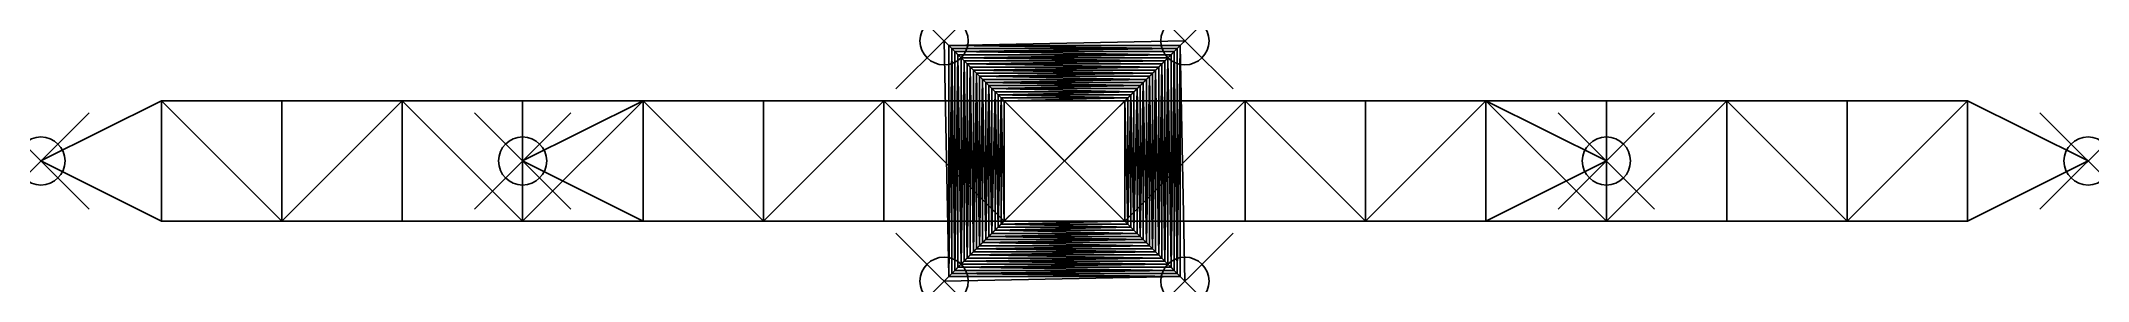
# Model space of a CAD drawing. Header units: millimetres. Extents: x -18.7 to 23.7, y 0 to 5.
import ezdxf

# ---------------------------------------------------------------- set-up
doc = ezdxf.new("R2010")
doc.units = ezdxf.units.MM
doc.header["$PDMODE"] = 35
for name, color, linetype in [('00x01x00x00x01', 50, 'Continuous'), ('00x01x01x00x00', 30, 'Continuous'), ('00x01x02x00x00', 100, 'Continuous'), ('01x02x00x01x00', 220, 'Continuous')]:
    doc.layers.add(name, color=color, linetype=linetype)

msp = doc.modelspace()

# ---------------------------------------------------------------- linework, layer by layer
at = {"layer": '00x01x00x00x01'}
for p in [(0, 5), (5, 5), (0, 0), (5, 0)]:
    msp.add_point(p, dxfattribs=at)
at = {"layer": '00x01x01x00x00'}
for p in [(-18.75, 2.5, 51.25), (-8.75, 2.5, 58.75)]:
    msp.add_point(p, dxfattribs=at)
at = {"layer": '00x01x02x00x00'}
for p in [(13.75, 2.5, 58.75), (23.75, 2.5, 51.25)]:
    msp.add_point(p, dxfattribs=at)
at = {"layer": '01x02x00x01x00'}
for p, q in [((0, 5), (0.096, 0.096, 3.75)), ((0.096, 4.904, 3.75), (0, 5)), ((5, 5), (0.096, 4.904, 3.75)), ((4.904, 4.904, 3.75), (0.096, 4.904, 3.75)), ((0.096, 4.904, 3.75), (0.096, 0.096, 3.75)), ((0.096, 4.904, 3.75), (4.84, 4.84, 6.25)), ((0.16, 4.84, 6.25), (0.096, 4.904, 3.75)), ((4.904, 0.096, 3.75), (0.096, 4.904, 3.75)), ((0.096, 0.096, 3.75), (0.16, 4.84, 6.25)), ((4.84, 4.84, 6.25), (0.16, 4.84, 6.25)), ((0.16, 4.84, 6.25), (0.16, 0.16, 6.25)), ((0.16, 4.84, 6.25), (0.224, 0.224, 8.75)), ((0.224, 4.776, 8.75), (0.16, 4.84, 6.25)), ((4.84, 4.84, 6.25), (0.16, 0.16, 6.25)), ((4.84, 4.84, 6.25), (0.224, 4.776, 8.75)), ((4.776, 4.776, 8.75), (0.224, 4.776, 8.75)), ((0.224, 4.776, 8.75), (0.224, 0.224, 8.75)), ((0.224, 4.776, 8.75), (4.712, 4.712, 11.25)), ((0.288, 4.712, 11.25), (0.224, 4.776, 8.75)), ((0.224, 4.776, 8.75), (4.776, 0.224, 8.75)), ((0.224, 0.224, 8.75), (0.288, 4.712, 11.25)), ((4.712, 4.712, 11.25), (0.288, 4.712, 11.25)), ((0.288, 4.712, 11.25), (0.288, 0.288, 11.25)), ((0.288, 4.712, 11.25), (0.353, 0.353, 13.75)), ((0.353, 4.647, 13.75), (0.288, 4.712, 11.25)), ((4.712, 4.712, 11.25), (0.288, 0.288, 11.25)), ((4.712, 4.712, 11.25), (0.353, 4.647, 13.75)), ((4.647, 4.647, 13.75), (4.712, 4.712, 11.25)), ((4.776, 4.776, 8.75), (4.712, 0.288, 11.25)), ((4.712, 4.712, 11.25), (4.776, 4.776, 8.75)), ((4.712, 0.288, 11.25), (4.712, 4.712, 11.25)), ((4.776, 4.776, 8.75), (4.84, 4.84, 6.25)), ((4.776, 0.224, 8.75), (4.776, 4.776, 8.75)), ((4.84, 0.16, 6.25), (4.776, 4.776, 8.75)), ((4.904, 4.904, 3.75), (4.84, 0.16, 6.25)), ((4.84, 4.84, 6.25), (4.904, 4.904, 3.75)), ((4.84, 0.16, 6.25), (4.84, 4.84, 6.25)), ((4.904, 4.904, 3.75), (5, 5)), ((4.904, 0.096, 3.75), (4.904, 4.904, 3.75)), ((5, 0), (4.904, 4.904, 3.75)), ((4.647, 4.647, 13.75), (0.353, 4.647, 13.75)), ((0.353, 4.647, 13.75), (0.353, 0.353, 13.75)), ((0.353, 4.647, 13.75), (4.583, 4.583, 16.25)), ((0.417, 4.583, 16.25), (0.353, 4.647, 13.75)), ((0.353, 4.647, 13.75), (4.647, 0.353, 13.75)), ((0.353, 0.353, 13.75), (0.417, 4.583, 16.25)), ((4.583, 4.583, 16.25), (0.417, 4.583, 16.25)), ((0.417, 4.583, 16.25), (0.417, 0.417, 16.25)), ((0.417, 4.583, 16.25), (0.481, 0.481, 18.75)), ((0.481, 4.519, 18.75), (0.417, 4.583, 16.25)), ((4.583, 4.583, 16.25), (0.417, 0.417, 16.25)), ((4.583, 4.583, 16.25), (0.481, 4.519, 18.75)), ((4.519, 4.519, 18.75), (0.481, 4.519, 18.75)), ((0.481, 4.519, 18.75), (0.481, 0.481, 18.75)), ((0.481, 4.519, 18.75), (4.455, 4.455, 21.25)), ((0.545, 4.455, 21.25), (0.481, 4.519, 18.75)), ((0.481, 4.519, 18.75), (4.519, 0.481, 18.75)), ((0.481, 0.481, 18.75), (0.545, 4.455, 21.25)), ((4.455, 4.455, 21.25), (0.545, 4.455, 21.25)), ((0.545, 4.455, 21.25), (0.545, 0.545, 21.25)), ((0.545, 4.455, 21.25), (0.609, 0.609, 23.75)), ((0.609, 4.391, 23.75), (0.545, 4.455, 21.25)), ((4.455, 4.455, 21.25), (0.545, 0.545, 21.25)), ((4.455, 4.455, 21.25), (0.609, 4.391, 23.75)), ((4.391, 4.391, 23.75), (0.609, 4.391, 23.75)), ((0.609, 4.391, 23.75), (0.609, 0.609, 23.75)), ((0.609, 4.391, 23.75), (4.327, 4.327, 26.25)), ((0.673, 4.327, 26.25), (0.609, 4.391, 23.75)), ((4.391, 0.609, 23.75), (0.609, 4.391, 23.75)), ((0.609, 0.609, 23.75), (0.673, 4.327, 26.25)), ((4.327, 4.327, 26.25), (0.673, 4.327, 26.25)), ((0.673, 4.327, 26.25), (0.673, 0.673, 26.25)), ((0.673, 4.327, 26.25), (0.737, 0.737, 28.75)), ((0.673, 4.327, 26.25), (0.737, 4.263, 28.75)), ((4.327, 4.327, 26.25), (0.673, 0.673, 26.25)), ((4.327, 4.327, 26.25), (0.737, 4.263, 28.75)), ((4.263, 4.263, 28.75), (0.737, 4.263, 28.75)), ((0.737, 4.263, 28.75), (0.737, 0.737, 28.75)), ((0.737, 4.263, 28.75), (4.199, 4.199, 31.25)), ((0.801, 4.199, 31.25), (0.737, 4.263, 28.75)), ((4.263, 0.737, 28.75), (0.737, 4.263, 28.75)), ((4.263, 4.263, 28.75), (4.199, 0.801, 31.25)), ((4.199, 4.199, 31.25), (4.263, 4.263, 28.75)), ((4.327, 4.327, 26.25), (4.263, 4.263, 28.75)), ((4.263, 0.737, 28.75), (4.263, 4.263, 28.75)), ((4.327, 0.673, 26.25), (4.263, 4.263, 28.75)), ((4.391, 4.391, 23.75), (4.327, 0.673, 26.25)), ((4.327, 4.327, 26.25), (4.391, 4.391, 23.75)), ((4.327, 0.673, 26.25), (4.327, 4.327, 26.25)), ((4.391, 4.391, 23.75), (4.455, 4.455, 21.25)), ((4.391, 0.609, 23.75), (4.391, 4.391, 23.75)), ((4.455, 0.545, 21.25), (4.391, 4.391, 23.75)), ((4.519, 4.519, 18.75), (4.455, 0.545, 21.25)), ((4.455, 4.455, 21.25), (4.519, 4.519, 18.75)), ((4.455, 0.545, 21.25), (4.455, 4.455, 21.25)), ((4.519, 4.519, 18.75), (4.583, 4.583, 16.25)), ((4.519, 0.481, 18.75), (4.519, 4.519, 18.75)), ((4.583, 0.417, 16.25), (4.519, 4.519, 18.75)), ((4.647, 4.647, 13.75), (4.583, 0.417, 16.25)), ((4.583, 4.583, 16.25), (4.647, 4.647, 13.75)), ((4.583, 0.417, 16.25), (4.583, 4.583, 16.25)), ((4.647, 0.353, 13.75), (4.647, 4.647, 13.75)), ((4.712, 0.288, 11.25), (4.647, 4.647, 13.75)), ((0.737, 0.737, 28.75), (0.801, 4.199, 31.25)), ((4.199, 4.199, 31.25), (0.801, 4.199, 31.25)), ((0.801, 4.199, 31.25), (0.801, 0.801, 31.25)), ((0.801, 4.199, 31.25), (0.865, 0.865, 33.75)), ((0.865, 4.135, 33.75), (0.801, 4.199, 31.25)), ((4.199, 4.199, 31.25), (0.801, 0.801, 31.25)), ((4.199, 4.199, 31.25), (0.865, 4.135, 33.75)), ((4.135, 4.135, 33.75), (0.865, 4.135, 33.75)), ((0.865, 4.135, 33.75), (0.865, 0.865, 33.75)), ((0.865, 4.135, 33.75), (4.071, 4.071, 36.25)), ((0.929, 4.071, 36.25), (0.865, 4.135, 33.75)), ((0.865, 4.135, 33.75), (4.135, 0.865, 33.75)), ((0.865, 0.865, 33.75), (0.929, 4.071, 36.25)), ((4.071, 4.071, 36.25), (0.929, 4.071, 36.25)), ((0.929, 4.071, 36.25), (0.929, 0.929, 36.25)), ((0.929, 4.071, 36.25), (0.994, 0.994, 38.75)), ((0.994, 4.006, 38.75), (0.929, 4.071, 36.25)), ((4.071, 4.071, 36.25), (0.929, 0.929, 36.25)), ((4.071, 4.071, 36.25), (0.994, 4.006, 38.75)), ((4.006, 4.006, 38.75), (0.994, 4.006, 38.75)), ((0.994, 4.006, 38.75), (0.994, 0.994, 38.75)), ((0.994, 4.006, 38.75), (3.942, 3.942, 41.25)), ((1.058, 3.942, 41.25), (0.994, 4.006, 38.75)), ((0.994, 4.006, 38.75), (4.006, 0.994, 38.75)), ((0.994, 0.994, 38.75), (1.058, 3.942, 41.25)), ((3.942, 3.942, 41.25), (1.058, 3.942, 41.25)), ((1.058, 3.942, 41.25), (1.058, 1.058, 41.25)), ((1.058, 3.942, 41.25), (1.122, 1.122, 43.75)), ((1.122, 3.878, 43.75), (1.058, 3.942, 41.25)), ((3.942, 3.942, 41.25), (1.058, 1.058, 41.25)), ((3.942, 3.942, 41.25), (1.122, 3.878, 43.75)), ((3.878, 3.878, 43.75), (1.122, 3.878, 43.75)), ((1.122, 3.878, 43.75), (1.122, 1.122, 43.75)), ((1.122, 3.878, 43.75), (3.814, 3.814, 46.25)), ((1.186, 3.814, 46.25), (1.122, 3.878, 43.75)), ((1.122, 3.878, 43.75), (3.878, 1.122, 43.75)), ((3.878, 3.878, 43.75), (3.814, 1.186, 46.25)), ((3.814, 3.814, 46.25), (3.878, 3.878, 43.75)), ((3.878, 3.878, 43.75), (3.942, 3.942, 41.25)), ((3.878, 1.122, 43.75), (3.878, 3.878, 43.75)), ((3.942, 1.058, 41.25), (3.878, 3.878, 43.75)), ((4.006, 4.006, 38.75), (3.942, 1.058, 41.25)), ((3.942, 3.942, 41.25), (4.006, 4.006, 38.75)), ((3.942, 1.058, 41.25), (3.942, 3.942, 41.25)), ((4.006, 4.006, 38.75), (4.071, 4.071, 36.25)), ((4.006, 0.994, 38.75), (4.006, 4.006, 38.75)), ((4.071, 0.929, 36.25), (4.006, 4.006, 38.75)), ((4.135, 4.135, 33.75), (4.071, 0.929, 36.25)), ((4.071, 4.071, 36.25), (4.135, 4.135, 33.75)), ((4.071, 0.929, 36.25), (4.071, 4.071, 36.25)), ((4.135, 4.135, 33.75), (4.199, 4.199, 31.25)), ((4.135, 0.865, 33.75), (4.135, 4.135, 33.75)), ((4.199, 0.801, 31.25), (4.135, 4.135, 33.75)), ((4.199, 0.801, 31.25), (4.199, 4.199, 31.25)), ((-16.25, 3.75, 51.25), (-18.75, 2.5, 51.25)), ((-16.25, 3.75, 53.75), (-18.75, 2.5, 51.25)), ((-13.75, 3.75, 53.75), (-16.25, 3.75, 53.75)), ((-13.75, 1.25, 53.75), (-16.25, 3.75, 53.75)), ((-16.25, 3.75, 53.75), (-16.25, 1.25, 53.75)), ((-13.75, 3.75, 51.25), (-16.25, 3.75, 51.25)), ((-13.75, 1.25, 51.25), (-16.25, 3.75, 51.25)), ((-16.25, 3.75, 51.25), (-16.25, 1.25, 51.25)), ((-16.25, 3.75, 53.75), (-16.25, 3.75, 51.25)), ((-16.25, 3.75, 51.25), (-13.75, 3.75, 53.75)), ((-11.25, 3.75, 53.75), (-13.75, 1.25, 53.75)), ((-13.75, 1.25, 53.75), (-13.75, 3.75, 53.75)), ((-11.25, 3.75, 53.75), (-13.75, 3.75, 53.75)), ((-11.25, 3.75, 51.25), (-13.75, 1.25, 51.25)), ((-13.75, 1.25, 51.25), (-13.75, 3.75, 51.25)), ((-11.25, 3.75, 51.25), (-13.75, 3.75, 51.25)), ((-13.75, 3.75, 51.25), (-13.75, 3.75, 53.75)), ((-13.75, 3.75, 53.75), (-11.25, 3.75, 51.25)), ((-8.75, 3.75, 53.75), (-11.25, 3.75, 53.75)), ((-8.75, 1.25, 53.75), (-11.25, 3.75, 53.75)), ((-11.25, 3.75, 53.75), (-11.25, 1.25, 53.75)), ((-8.75, 3.75, 51.25), (-11.25, 3.75, 51.25)), ((-8.75, 1.25, 51.25), (-11.25, 3.75, 51.25)), ((-11.25, 3.75, 51.25), (-11.25, 1.25, 51.25)), ((-11.25, 3.75, 53.75), (-11.25, 3.75, 51.25)), ((-11.25, 3.75, 51.25), (-8.75, 3.75, 53.75)), ((-6.25, 3.75, 53.75), (-8.75, 1.25, 53.75)), ((-8.75, 1.25, 53.75), (-8.75, 3.75, 53.75)), ((-6.25, 3.75, 53.75), (-8.75, 3.75, 53.75)), ((-6.25, 3.75, 51.25), (-8.75, 1.25, 51.25)), ((-8.75, 1.25, 51.25), (-8.75, 3.75, 51.25)), ((-6.25, 3.75, 51.25), (-8.75, 3.75, 51.25)), ((-8.75, 3.75, 51.25), (-8.75, 3.75, 53.75)), ((-8.75, 3.75, 53.75), (-6.25, 3.75, 51.25)), ((-6.25, 3.75, 58.75), (-8.75, 2.5, 58.75)), ((-6.25, 3.75, 61.25), (-8.75, 2.5, 58.75)), ((-3.75, 3.75, 53.75), (-6.25, 3.75, 53.75)), ((-3.75, 1.25, 53.75), (-6.25, 3.75, 53.75)), ((-6.25, 3.75, 53.75), (-6.25, 1.25, 53.75)), ((-3.75, 3.75, 51.25), (-6.25, 3.75, 51.25)), ((-3.75, 1.25, 51.25), (-6.25, 3.75, 51.25)), ((-6.25, 3.75, 51.25), (-6.25, 1.25, 51.25)), ((-6.25, 3.75, 53.75), (-6.25, 3.75, 51.25)), ((-6.25, 3.75, 51.25), (-3.75, 3.75, 53.75)), ((-3.75, 3.75, 61.25), (-6.25, 3.75, 61.25)), ((-3.75, 1.25, 61.25), (-6.25, 3.75, 61.25)), ((-6.25, 3.75, 61.25), (-6.25, 1.25, 61.25)), ((-3.75, 3.75, 58.75), (-6.25, 3.75, 58.75)), ((-3.75, 1.25, 58.75), (-6.25, 3.75, 58.75)), ((-6.25, 3.75, 58.75), (-6.25, 1.25, 58.75)), ((-6.25, 3.75, 61.25), (-6.25, 3.75, 58.75)), ((-6.25, 3.75, 58.75), (-3.75, 3.75, 61.25)), ((-1.25, 3.75, 53.75), (-3.75, 1.25, 53.75)), ((-3.75, 1.25, 53.75), (-3.75, 3.75, 53.75)), ((-1.25, 3.75, 53.75), (-3.75, 3.75, 53.75)), ((-1.25, 3.75, 51.25), (-3.75, 1.25, 51.25)), ((-3.75, 1.25, 51.25), (-3.75, 3.75, 51.25)), ((-1.25, 3.75, 51.25), (-3.75, 3.75, 51.25)), ((-3.75, 3.75, 51.25), (-3.75, 3.75, 53.75)), ((-3.75, 3.75, 53.75), (-1.25, 3.75, 51.25)), ((-1.25, 3.75, 61.25), (-3.75, 1.25, 61.25)), ((-3.75, 1.25, 61.25), (-3.75, 3.75, 61.25)), ((-1.25, 3.75, 61.25), (-3.75, 3.75, 61.25)), ((-1.25, 3.75, 58.75), (-3.75, 1.25, 58.75)), ((-3.75, 1.25, 58.75), (-3.75, 3.75, 58.75)), ((-1.25, 3.75, 58.75), (-3.75, 3.75, 58.75)), ((-3.75, 3.75, 58.75), (-3.75, 3.75, 61.25)), ((-3.75, 3.75, 61.25), (-1.25, 3.75, 58.75)), ((1.25, 3.75, 53.75), (-1.25, 3.75, 53.75)), ((1.25, 1.25, 53.75), (-1.25, 3.75, 53.75)), ((-1.25, 3.75, 53.75), (-1.25, 1.25, 53.75)), ((1.25, 3.75, 51.25), (-1.25, 3.75, 51.25)), ((1.25, 1.25, 51.25), (-1.25, 3.75, 51.25)), ((-1.25, 3.75, 51.25), (-1.25, 1.25, 51.25)), ((-1.25, 3.75, 51.25), (-1.25, 3.75, 53.75)), ((-1.25, 3.75, 51.25), (1.25, 3.75, 53.75)), ((1.25, 3.75, 61.25), (-1.25, 3.75, 61.25)), ((1.25, 1.25, 61.25), (-1.25, 3.75, 61.25)), ((-1.25, 3.75, 61.25), (-1.25, 1.25, 61.25)), ((1.25, 3.75, 58.75), (-1.25, 3.75, 58.75)), ((1.25, 1.25, 58.75), (-1.25, 3.75, 58.75)), ((-1.25, 3.75, 58.75), (-1.25, 1.25, 58.75)), ((-1.25, 3.75, 58.75), (-1.25, 3.75, 61.25)), ((-1.25, 3.75, 58.75), (1.25, 3.75, 61.25)), ((1.122, 1.122, 43.75), (1.186, 3.814, 46.25)), ((1.186, 1.186, 46.25), (1.186, 3.814, 46.25)), ((1.186, 3.814, 46.25), (3.814, 3.814, 46.25)), ((1.25, 3.75, 48.75), (1.186, 3.814, 46.25)), ((1.186, 3.814, 46.25), (1.25, 1.25, 48.75)), ((3.814, 3.814, 46.25), (1.186, 1.186, 46.25)), ((3.814, 3.814, 46.25), (1.25, 3.75, 48.75)), ((1.25, 1.25, 48.75), (1.25, 3.75, 48.75)), ((1.25, 3.75, 48.75), (3.75, 3.75, 48.75)), ((1.25, 3.75, 51.25), (1.25, 3.75, 48.75)), ((3.75, 3.75, 51.25), (1.25, 3.75, 51.25)), ((1.25, 1.25, 48.75), (1.25, 3.75, 51.25)), ((3.75, 3.75, 51.25), (1.25, 3.75, 48.75)), ((1.25, 1.25, 51.25), (1.25, 3.75, 51.25)), ((1.25, 1.25, 53.75), (1.25, 3.75, 53.75)), ((1.25, 3.75, 53.75), (3.75, 3.75, 53.75)), ((1.25, 3.75, 53.75), (1.25, 3.75, 51.25)), ((3.75, 3.75, 51.25), (1.25, 3.75, 51.25)), ((1.25, 3.75, 51.25), (1.25, 1.25, 53.75)), ((3.75, 3.75, 51.25), (1.25, 3.75, 53.75)), ((1.25, 1.25, 51.25), (1.25, 3.75, 51.25)), ((1.25, 1.25, 66.25), (1.25, 3.75, 66.25)), ((1.25, 3.75, 66.25), (3.75, 3.75, 66.25)), ((2.5, 2.5, 71.25), (1.25, 3.75, 66.25)), ((1.25, 1.25, 61.25), (1.25, 3.75, 61.25)), ((1.25, 3.75, 61.25), (1.25, 3.75, 58.75)), ((1.25, 1.25, 58.75), (1.25, 3.75, 58.75)), ((1.25, 3.75, 61.25), (1.25, 1.25, 58.75)), ((1.25, 3.75, 61.25), (3.75, 3.75, 61.25)), ((1.25, 3.75, 58.75), (3.75, 3.75, 58.75)), ((3.75, 3.75, 58.75), (1.25, 3.75, 61.25)), ((1.25, 3.75, 63.75), (1.25, 3.75, 61.25)), ((1.25, 3.75, 66.25), (1.25, 3.75, 63.75)), ((3.75, 3.75, 63.75), (1.25, 3.75, 63.75)), ((1.25, 3.75, 63.75), (1.25, 1.25, 63.75)), ((1.25, 1.25, 61.25), (1.25, 3.75, 63.75)), ((1.25, 3.75, 63.75), (1.25, 1.25, 66.25)), ((3.75, 3.75, 63.75), (1.25, 3.75, 61.25)), ((3.75, 3.75, 63.75), (1.25, 3.75, 66.25)), ((1.25, 3.75, 56.25), (1.25, 3.75, 53.75)), ((1.25, 3.75, 58.75), (1.25, 3.75, 56.25)), ((3.75, 3.75, 56.25), (1.25, 3.75, 56.25)), ((1.25, 1.25, 53.75), (1.25, 3.75, 56.25)), ((1.25, 3.75, 56.25), (1.25, 1.25, 58.75)), ((3.75, 3.75, 56.25), (1.25, 3.75, 53.75)), ((3.75, 3.75, 56.25), (1.25, 3.75, 58.75)), ((1.25, 3.75, 56.25), (1.25, 1.25, 56.25)), ((3.75, 3.75, 48.75), (1.25, 3.75, 51.25)), ((1.25, 1.25, 51.25), (1.25, 3.75, 48.75)), ((3.75, 3.75, 53.75), (1.25, 3.75, 51.25)), ((1.25, 1.25, 51.25), (1.25, 3.75, 53.75)), ((3.75, 3.75, 53.75), (1.25, 3.75, 56.25)), ((1.25, 3.75, 53.75), (1.25, 1.25, 56.25)), ((3.75, 3.75, 58.75), (1.25, 3.75, 56.25)), ((1.25, 3.75, 58.75), (1.25, 1.25, 56.25)), ((3.75, 3.75, 61.25), (1.25, 3.75, 58.75)), ((1.25, 3.75, 58.75), (1.25, 1.25, 61.25)), ((1.25, 3.75, 61.25), (1.25, 1.25, 63.75)), ((3.75, 3.75, 61.25), (1.25, 3.75, 63.75)), ((3.75, 3.75, 66.25), (1.25, 3.75, 63.75)), ((1.25, 3.75, 66.25), (1.25, 1.25, 63.75)), ((1.25, 3.75, 48.75), (3.75, 1.25, 48.75)), ((3.75, 3.75, 51.25), (1.25, 1.25, 51.25)), ((3.75, 1.25, 53.75), (1.25, 3.75, 53.75)), ((3.75, 3.75, 56.25), (1.25, 1.25, 56.25)), ((1.25, 3.75, 58.75), (3.75, 1.25, 58.75)), ((3.75, 3.75, 61.25), (1.25, 1.25, 61.25)), ((3.75, 1.25, 63.75), (1.25, 3.75, 63.75)), ((3.75, 3.75, 66.25), (1.25, 1.25, 66.25)), ((2.5, 2.5, 71.25), (3.75, 3.75, 66.25)), ((3.75, 3.75, 48.75), (3.814, 3.814, 46.25)), ((3.75, 1.25, 48.75), (3.75, 3.75, 48.75)), ((3.814, 1.186, 46.25), (3.75, 3.75, 48.75)), ((3.75, 3.75, 51.25), (3.75, 3.75, 48.75)), ((3.75, 1.25, 51.25), (3.75, 3.75, 51.25)), ((3.75, 1.25, 51.25), (3.75, 3.75, 48.75)), ((3.75, 3.75, 53.75), (6.25, 3.75, 53.75)), ((3.75, 1.25, 53.75), (6.25, 3.75, 53.75)), ((3.75, 3.75, 51.25), (6.25, 3.75, 51.25)), ((3.75, 1.25, 51.25), (6.25, 3.75, 51.25)), ((6.25, 3.75, 51.25), (3.75, 3.75, 53.75)), ((3.75, 1.25, 53.75), (3.75, 3.75, 53.75)), ((3.75, 3.75, 53.75), (3.75, 3.75, 51.25)), ((3.75, 1.25, 51.25), (3.75, 3.75, 51.25)), ((3.75, 3.75, 53.75), (3.75, 1.25, 51.25)), ((3.75, 1.25, 66.25), (3.75, 3.75, 66.25)), ((3.75, 3.75, 61.25), (6.25, 3.75, 61.25)), ((3.75, 1.25, 61.25), (3.75, 3.75, 61.25)), ((3.75, 1.25, 61.25), (6.25, 3.75, 61.25)), ((3.75, 3.75, 58.75), (6.25, 3.75, 58.75)), ((3.75, 1.25, 58.75), (6.25, 3.75, 58.75)), ((3.75, 3.75, 61.25), (3.75, 3.75, 58.75)), ((3.75, 1.25, 58.75), (3.75, 3.75, 58.75)), ((6.25, 3.75, 58.75), (3.75, 3.75, 61.25)), ((3.75, 3.75, 61.25), (3.75, 1.25, 58.75)), ((3.75, 3.75, 63.75), (3.75, 3.75, 61.25)), ((3.75, 3.75, 66.25), (3.75, 3.75, 63.75)), ((3.75, 1.25, 63.75), (3.75, 3.75, 63.75)), ((3.75, 3.75, 66.25), (3.75, 1.25, 63.75)), ((3.75, 1.25, 63.75), (3.75, 3.75, 61.25)), ((3.75, 3.75, 56.25), (3.75, 3.75, 53.75)), ((3.75, 3.75, 58.75), (3.75, 3.75, 56.25)), ((3.75, 1.25, 56.25), (3.75, 3.75, 56.25)), ((3.75, 3.75, 58.75), (3.75, 1.25, 56.25)), ((3.75, 1.25, 56.25), (3.75, 3.75, 53.75)), ((3.75, 1.25, 48.75), (3.75, 3.75, 51.25)), ((3.75, 3.75, 51.25), (3.75, 1.25, 53.75)), ((3.75, 1.25, 53.75), (3.75, 3.75, 56.25)), ((3.75, 1.25, 58.75), (3.75, 3.75, 56.25)), ((3.75, 1.25, 61.25), (3.75, 3.75, 58.75)), ((3.75, 1.25, 61.25), (3.75, 3.75, 63.75)), ((3.75, 1.25, 66.25), (3.75, 3.75, 63.75)), ((3.814, 3.814, 46.25), (3.814, 1.186, 46.25)), ((6.25, 3.75, 53.75), (8.75, 1.25, 53.75)), ((6.25, 3.75, 53.75), (6.25, 1.25, 53.75)), ((6.25, 3.75, 53.75), (8.75, 3.75, 53.75)), ((6.25, 3.75, 51.25), (8.75, 1.25, 51.25)), ((6.25, 3.75, 51.25), (6.25, 1.25, 51.25)), ((6.25, 3.75, 51.25), (8.75, 3.75, 51.25)), ((6.25, 3.75, 51.25), (6.25, 3.75, 53.75)), ((8.75, 3.75, 53.75), (6.25, 3.75, 51.25)), ((6.25, 3.75, 61.25), (8.75, 1.25, 61.25)), ((6.25, 3.75, 61.25), (6.25, 1.25, 61.25)), ((6.25, 3.75, 61.25), (8.75, 3.75, 61.25)), ((6.25, 3.75, 58.75), (8.75, 1.25, 58.75)), ((6.25, 3.75, 58.75), (6.25, 1.25, 58.75)), ((6.25, 3.75, 58.75), (8.75, 3.75, 58.75)), ((6.25, 3.75, 58.75), (6.25, 3.75, 61.25)), ((8.75, 3.75, 61.25), (6.25, 3.75, 58.75)), ((8.75, 3.75, 53.75), (11.25, 3.75, 53.75)), ((8.75, 1.25, 53.75), (11.25, 3.75, 53.75)), ((8.75, 1.25, 53.75), (8.75, 3.75, 53.75)), ((8.75, 3.75, 51.25), (11.25, 3.75, 51.25)), ((8.75, 1.25, 51.25), (11.25, 3.75, 51.25)), ((8.75, 1.25, 51.25), (8.75, 3.75, 51.25)), ((8.75, 3.75, 51.25), (8.75, 3.75, 53.75)), ((11.25, 3.75, 51.25), (8.75, 3.75, 53.75)), ((8.75, 3.75, 61.25), (11.25, 3.75, 61.25)), ((8.75, 1.25, 61.25), (11.25, 3.75, 61.25)), ((8.75, 1.25, 61.25), (8.75, 3.75, 61.25)), ((8.75, 3.75, 58.75), (11.25, 3.75, 58.75)), ((8.75, 1.25, 58.75), (11.25, 3.75, 58.75)), ((8.75, 1.25, 58.75), (8.75, 3.75, 58.75)), ((8.75, 3.75, 58.75), (8.75, 3.75, 61.25)), ((11.25, 3.75, 58.75), (8.75, 3.75, 61.25)), ((11.25, 3.75, 53.75), (11.25, 1.25, 53.75)), ((11.25, 3.75, 51.25), (11.25, 1.25, 51.25)), ((11.25, 3.75, 53.75), (11.25, 3.75, 51.25)), ((11.25, 3.75, 53.75), (13.75, 1.25, 53.75)), ((11.25, 3.75, 53.75), (13.75, 3.75, 53.75)), ((11.25, 3.75, 51.25), (13.75, 1.25, 51.25)), ((11.25, 3.75, 51.25), (13.75, 3.75, 51.25)), ((13.75, 3.75, 53.75), (11.25, 3.75, 51.25)), ((11.25, 3.75, 61.25), (11.25, 1.25, 61.25)), ((11.25, 3.75, 58.75), (11.25, 1.25, 58.75)), ((11.25, 3.75, 61.25), (11.25, 3.75, 58.75)), ((11.25, 3.75, 58.75), (13.75, 2.5, 58.75)), ((11.25, 3.75, 61.25), (13.75, 2.5, 58.75)), ((13.75, 3.75, 53.75), (16.25, 3.75, 53.75)), ((13.75, 1.25, 53.75), (16.25, 3.75, 53.75)), ((13.75, 1.25, 53.75), (13.75, 3.75, 53.75)), ((13.75, 3.75, 51.25), (16.25, 3.75, 51.25)), ((13.75, 1.25, 51.25), (16.25, 3.75, 51.25)), ((13.75, 1.25, 51.25), (13.75, 3.75, 51.25)), ((13.75, 3.75, 51.25), (13.75, 3.75, 53.75)), ((16.25, 3.75, 51.25), (13.75, 3.75, 53.75)), ((16.25, 3.75, 53.75), (16.25, 1.25, 53.75)), ((16.25, 3.75, 51.25), (16.25, 1.25, 51.25)), ((16.25, 3.75, 53.75), (16.25, 3.75, 51.25)), ((16.25, 3.75, 53.75), (18.75, 1.25, 53.75)), ((16.25, 3.75, 53.75), (18.75, 3.75, 53.75)), ((16.25, 3.75, 51.25), (18.75, 1.25, 51.25)), ((16.25, 3.75, 51.25), (18.75, 3.75, 51.25)), ((18.75, 3.75, 53.75), (16.25, 3.75, 51.25)), ((18.75, 3.75, 53.75), (21.25, 3.75, 53.75)), ((18.75, 1.25, 53.75), (21.25, 3.75, 53.75)), ((18.75, 1.25, 53.75), (18.75, 3.75, 53.75)), ((18.75, 3.75, 51.25), (21.25, 3.75, 51.25)), ((18.75, 1.25, 51.25), (21.25, 3.75, 51.25)), ((18.75, 1.25, 51.25), (18.75, 3.75, 51.25)), ((18.75, 3.75, 51.25), (18.75, 3.75, 53.75)), ((21.25, 3.75, 51.25), (18.75, 3.75, 53.75)), ((21.25, 3.75, 53.75), (21.25, 1.25, 53.75)), ((21.25, 3.75, 51.25), (21.25, 1.25, 51.25)), ((21.25, 3.75, 53.75), (21.25, 3.75, 51.25)), ((21.25, 3.75, 51.25), (23.75, 2.5, 51.25)), ((21.25, 3.75, 53.75), (23.75, 2.5, 51.25)), ((-18.75, 2.5, 51.25), (-16.25, 1.25, 53.75)), ((-16.25, 1.25, 51.25), (-18.75, 2.5, 51.25)), ((-8.75, 2.5, 58.75), (-6.25, 1.25, 61.25)), ((-6.25, 1.25, 58.75), (-8.75, 2.5, 58.75)), ((2.5, 2.5, 71.25), (1.25, 1.25, 66.25)), ((2.5, 2.5, 71.25), (3.75, 1.25, 66.25)), ((13.75, 2.5, 58.75), (11.25, 1.25, 61.25)), ((11.25, 1.25, 58.75), (13.75, 2.5, 58.75)), ((23.75, 2.5, 51.25), (21.25, 1.25, 53.75)), ((21.25, 1.25, 51.25), (23.75, 2.5, 51.25)), ((-13.75, 1.25, 53.75), (-16.25, 1.25, 53.75)), ((-13.75, 1.25, 51.25), (-16.25, 1.25, 51.25)), ((-16.25, 1.25, 53.75), (-16.25, 1.25, 51.25)), ((-13.75, 1.25, 53.75), (-16.25, 1.25, 51.25)), ((-11.25, 1.25, 53.75), (-13.75, 1.25, 53.75)), ((-11.25, 1.25, 51.25), (-13.75, 1.25, 51.25)), ((-13.75, 1.25, 53.75), (-13.75, 1.25, 51.25)), ((-11.25, 1.25, 51.25), (-13.75, 1.25, 53.75)), ((-8.75, 1.25, 53.75), (-11.25, 1.25, 53.75)), ((-8.75, 1.25, 51.25), (-11.25, 1.25, 51.25)), ((-11.25, 1.25, 53.75), (-11.25, 1.25, 51.25)), ((-8.75, 1.25, 53.75), (-11.25, 1.25, 51.25)), ((-6.25, 1.25, 53.75), (-8.75, 1.25, 53.75)), ((-6.25, 1.25, 51.25), (-8.75, 1.25, 51.25)), ((-8.75, 1.25, 53.75), (-8.75, 1.25, 51.25)), ((-6.25, 1.25, 51.25), (-8.75, 1.25, 53.75)), ((-3.75, 1.25, 53.75), (-6.25, 1.25, 53.75)), ((-3.75, 1.25, 51.25), (-6.25, 1.25, 51.25)), ((-6.25, 1.25, 53.75), (-6.25, 1.25, 51.25)), ((-3.75, 1.25, 53.75), (-6.25, 1.25, 51.25)), ((-3.75, 1.25, 61.25), (-6.25, 1.25, 61.25)), ((-3.75, 1.25, 58.75), (-6.25, 1.25, 58.75)), ((-6.25, 1.25, 61.25), (-6.25, 1.25, 58.75)), ((-3.75, 1.25, 61.25), (-6.25, 1.25, 58.75)), ((-1.25, 1.25, 53.75), (-3.75, 1.25, 53.75)), ((-1.25, 1.25, 51.25), (-3.75, 1.25, 51.25)), ((-3.75, 1.25, 53.75), (-3.75, 1.25, 51.25)), ((-1.25, 1.25, 51.25), (-3.75, 1.25, 53.75)), ((-1.25, 1.25, 61.25), (-3.75, 1.25, 61.25)), ((-1.25, 1.25, 58.75), (-3.75, 1.25, 58.75)), ((-3.75, 1.25, 61.25), (-3.75, 1.25, 58.75)), ((-1.25, 1.25, 58.75), (-3.75, 1.25, 61.25)), ((1.25, 1.25, 53.75), (-1.25, 1.25, 53.75)), ((-1.25, 1.25, 53.75), (-1.25, 1.25, 51.25)), ((1.25, 1.25, 51.25), (-1.25, 1.25, 51.25)), ((1.25, 1.25, 53.75), (-1.25, 1.25, 51.25)), ((1.25, 1.25, 61.25), (-1.25, 1.25, 61.25)), ((-1.25, 1.25, 61.25), (-1.25, 1.25, 58.75)), ((1.25, 1.25, 58.75), (-1.25, 1.25, 58.75)), ((1.25, 1.25, 61.25), (-1.25, 1.25, 58.75)), ((0.801, 0.801, 31.25), (4.135, 0.865, 33.75)), ((0.865, 0.865, 33.75), (0.801, 0.801, 31.25)), ((0.929, 0.929, 36.25), (0.865, 0.865, 33.75)), ((0.865, 0.865, 33.75), (4.135, 0.865, 33.75)), ((0.929, 0.929, 36.25), (4.006, 0.994, 38.75)), ((0.994, 0.994, 38.75), (0.929, 0.929, 36.25)), ((0.929, 0.929, 36.25), (4.071, 0.929, 36.25)), ((4.135, 0.865, 33.75), (0.929, 0.929, 36.25)), ((1.058, 1.058, 41.25), (0.994, 0.994, 38.75)), ((0.994, 0.994, 38.75), (4.006, 0.994, 38.75)), ((1.058, 1.058, 41.25), (3.878, 1.122, 43.75)), ((1.122, 1.122, 43.75), (1.058, 1.058, 41.25)), ((1.058, 1.058, 41.25), (3.942, 1.058, 41.25)), ((4.006, 0.994, 38.75), (1.058, 1.058, 41.25)), ((1.186, 1.186, 46.25), (1.122, 1.122, 43.75)), ((1.122, 1.122, 43.75), (3.878, 1.122, 43.75)), ((1.25, 1.25, 48.75), (1.186, 1.186, 46.25)), ((1.186, 1.186, 46.25), (3.75, 1.25, 48.75)), ((1.186, 1.186, 46.25), (3.814, 1.186, 46.25)), ((3.878, 1.122, 43.75), (1.186, 1.186, 46.25)), ((1.25, 1.25, 48.75), (3.75, 1.25, 48.75)), ((1.25, 1.25, 51.25), (1.25, 1.25, 48.75)), ((1.25, 1.25, 51.25), (3.75, 1.25, 51.25)), ((1.25, 1.25, 51.25), (3.75, 1.25, 48.75)), ((1.25, 1.25, 53.75), (3.75, 1.25, 53.75)), ((1.25, 1.25, 53.75), (1.25, 1.25, 51.25)), ((1.25, 1.25, 51.25), (3.75, 1.25, 51.25)), ((1.25, 1.25, 51.25), (3.75, 1.25, 53.75)), ((1.25, 1.25, 66.25), (3.75, 1.25, 66.25)), ((1.25, 1.25, 61.25), (1.25, 1.25, 58.75)), ((1.25, 1.25, 61.25), (3.75, 1.25, 61.25)), ((1.25, 1.25, 58.75), (3.75, 1.25, 58.75)), ((1.25, 1.25, 61.25), (3.75, 1.25, 58.75)), ((1.25, 1.25, 63.75), (1.25, 1.25, 61.25)), ((1.25, 1.25, 66.25), (1.25, 1.25, 63.75)), ((1.25, 1.25, 63.75), (3.75, 1.25, 63.75)), ((1.25, 1.25, 63.75), (3.75, 1.25, 61.25)), ((1.25, 1.25, 63.75), (3.75, 1.25, 66.25)), ((1.25, 1.25, 56.25), (1.25, 1.25, 53.75)), ((1.25, 1.25, 58.75), (1.25, 1.25, 56.25)), ((1.25, 1.25, 56.25), (3.75, 1.25, 56.25)), ((1.25, 1.25, 56.25), (3.75, 1.25, 53.75)), ((1.25, 1.25, 56.25), (3.75, 1.25, 58.75)), ((1.25, 1.25, 48.75), (3.75, 1.25, 51.25)), ((1.25, 1.25, 53.75), (3.75, 1.25, 51.25)), ((1.25, 1.25, 58.75), (3.75, 1.25, 56.25)), ((1.25, 1.25, 58.75), (3.75, 1.25, 61.25)), ((1.25, 1.25, 61.25), (3.75, 1.25, 63.75)), ((1.25, 1.25, 66.25), (3.75, 1.25, 63.75)), ((3.75, 1.25, 48.75), (3.814, 1.186, 46.25)), ((3.75, 1.25, 51.25), (3.75, 1.25, 48.75)), ((3.75, 1.25, 53.75), (6.25, 1.25, 53.75)), ((3.75, 1.25, 51.25), (6.25, 1.25, 51.25)), ((3.75, 1.25, 53.75), (6.25, 1.25, 51.25)), ((3.75, 1.25, 53.75), (3.75, 1.25, 51.25)), ((3.75, 1.25, 61.25), (6.25, 1.25, 61.25)), ((3.75, 1.25, 58.75), (6.25, 1.25, 58.75)), ((3.75, 1.25, 61.25), (3.75, 1.25, 58.75)), ((3.75, 1.25, 61.25), (6.25, 1.25, 58.75)), ((3.75, 1.25, 63.75), (3.75, 1.25, 61.25)), ((3.75, 1.25, 66.25), (3.75, 1.25, 63.75)), ((3.75, 1.25, 56.25), (3.75, 1.25, 53.75)), ((3.75, 1.25, 58.75), (3.75, 1.25, 56.25)), ((3.814, 1.186, 46.25), (3.878, 1.122, 43.75)), ((3.878, 1.122, 43.75), (3.942, 1.058, 41.25)), ((3.942, 1.058, 41.25), (4.006, 0.994, 38.75)), ((4.006, 0.994, 38.75), (4.071, 0.929, 36.25)), ((4.071, 0.929, 36.25), (4.135, 0.865, 33.75)), ((4.135, 0.865, 33.75), (4.199, 0.801, 31.25)), ((6.25, 1.25, 53.75), (8.75, 1.25, 53.75)), ((6.25, 1.25, 53.75), (6.25, 1.25, 51.25)), ((6.25, 1.25, 51.25), (8.75, 1.25, 51.25)), ((6.25, 1.25, 51.25), (8.75, 1.25, 53.75)), ((6.25, 1.25, 61.25), (8.75, 1.25, 61.25)), ((6.25, 1.25, 61.25), (6.25, 1.25, 58.75)), ((6.25, 1.25, 58.75), (8.75, 1.25, 58.75)), ((6.25, 1.25, 58.75), (8.75, 1.25, 61.25)), ((8.75, 1.25, 53.75), (11.25, 1.25, 53.75)), ((8.75, 1.25, 51.25), (11.25, 1.25, 51.25)), ((8.75, 1.25, 53.75), (8.75, 1.25, 51.25)), ((8.75, 1.25, 53.75), (11.25, 1.25, 51.25)), ((8.75, 1.25, 61.25), (11.25, 1.25, 61.25)), ((8.75, 1.25, 58.75), (11.25, 1.25, 58.75)), ((8.75, 1.25, 61.25), (8.75, 1.25, 58.75)), ((8.75, 1.25, 61.25), (11.25, 1.25, 58.75)), ((11.25, 1.25, 53.75), (11.25, 1.25, 51.25)), ((11.25, 1.25, 53.75), (13.75, 1.25, 53.75)), ((11.25, 1.25, 51.25), (13.75, 1.25, 51.25)), ((11.25, 1.25, 51.25), (13.75, 1.25, 53.75)), ((11.25, 1.25, 61.25), (11.25, 1.25, 58.75)), ((13.75, 1.25, 53.75), (16.25, 1.25, 53.75)), ((13.75, 1.25, 51.25), (16.25, 1.25, 51.25)), ((13.75, 1.25, 53.75), (13.75, 1.25, 51.25)), ((13.75, 1.25, 53.75), (16.25, 1.25, 51.25)), ((16.25, 1.25, 53.75), (16.25, 1.25, 51.25)), ((16.25, 1.25, 53.75), (18.75, 1.25, 53.75)), ((16.25, 1.25, 51.25), (18.75, 1.25, 51.25)), ((16.25, 1.25, 51.25), (18.75, 1.25, 53.75)), ((18.75, 1.25, 53.75), (21.25, 1.25, 53.75)), ((18.75, 1.25, 51.25), (21.25, 1.25, 51.25)), ((18.75, 1.25, 53.75), (18.75, 1.25, 51.25)), ((18.75, 1.25, 53.75), (21.25, 1.25, 51.25)), ((21.25, 1.25, 53.75), (21.25, 1.25, 51.25)), ((0.417, 0.417, 16.25), (4.519, 0.481, 18.75)), ((0.481, 0.481, 18.75), (0.417, 0.417, 16.25)), ((0.545, 0.545, 21.25), (0.481, 0.481, 18.75)), ((0.481, 0.481, 18.75), (4.519, 0.481, 18.75)), ((0.545, 0.545, 21.25), (4.391, 0.609, 23.75)), ((0.609, 0.609, 23.75), (0.545, 0.545, 21.25)), ((0.545, 0.545, 21.25), (4.455, 0.545, 21.25)), ((4.519, 0.481, 18.75), (0.545, 0.545, 21.25)), ((0.673, 0.673, 26.25), (0.609, 0.609, 23.75)), ((0.609, 0.609, 23.75), (4.391, 0.609, 23.75)), ((0.673, 0.673, 26.25), (4.263, 0.737, 28.75)), ((0.673, 0.673, 26.25), (0.737, 0.737, 28.75)), ((0.673, 0.673, 26.25), (4.327, 0.673, 26.25)), ((4.391, 0.609, 23.75), (0.673, 0.673, 26.25)), ((0.801, 0.801, 31.25), (0.737, 0.737, 28.75)), ((0.737, 0.737, 28.75), (4.263, 0.737, 28.75)), ((0.801, 0.801, 31.25), (4.199, 0.801, 31.25)), ((4.263, 0.737, 28.75), (0.801, 0.801, 31.25)), ((4.199, 0.801, 31.25), (4.263, 0.737, 28.75)), ((4.327, 0.673, 26.25), (4.263, 0.737, 28.75)), ((4.327, 0.673, 26.25), (4.391, 0.609, 23.75)), ((4.391, 0.609, 23.75), (4.455, 0.545, 21.25)), ((4.455, 0.545, 21.25), (4.519, 0.481, 18.75)), ((4.519, 0.481, 18.75), (4.583, 0.417, 16.25)), ((0, 0), (4.904, 0.096, 3.75)), ((0.096, 0.096, 3.75), (0, 0)), ((0.16, 0.16, 6.25), (0.096, 0.096, 3.75)), ((0.096, 0.096, 3.75), (4.904, 0.096, 3.75)), ((0.16, 0.16, 6.25), (4.776, 0.224, 8.75)), ((0.224, 0.224, 8.75), (0.16, 0.16, 6.25)), ((0.16, 0.16, 6.25), (4.84, 0.16, 6.25)), ((4.904, 0.096, 3.75), (0.16, 0.16, 6.25)), ((0.224, 0.224, 8.75), (0.288, 0.288, 11.25)), ((0.224, 0.224, 8.75), (4.776, 0.224, 8.75)), ((0.288, 0.288, 11.25), (4.647, 0.353, 13.75)), ((0.353, 0.353, 13.75), (0.288, 0.288, 11.25)), ((0.288, 0.288, 11.25), (4.712, 0.288, 11.25)), ((4.776, 0.224, 8.75), (0.288, 0.288, 11.25)), ((0.417, 0.417, 16.25), (0.353, 0.353, 13.75)), ((0.353, 0.353, 13.75), (4.647, 0.353, 13.75)), ((0.417, 0.417, 16.25), (4.583, 0.417, 16.25)), ((4.647, 0.353, 13.75), (0.417, 0.417, 16.25)), ((4.583, 0.417, 16.25), (4.647, 0.353, 13.75)), ((4.647, 0.353, 13.75), (4.712, 0.288, 11.25)), ((4.712, 0.288, 11.25), (4.776, 0.224, 8.75)), ((4.776, 0.224, 8.75), (4.84, 0.16, 6.25)), ((4.84, 0.16, 6.25), (4.904, 0.096, 3.75)), ((4.904, 0.096, 3.75), (5, 0))]:
    msp.add_line(p, q, dxfattribs=at)

doc.saveas('drawing.dxf')
